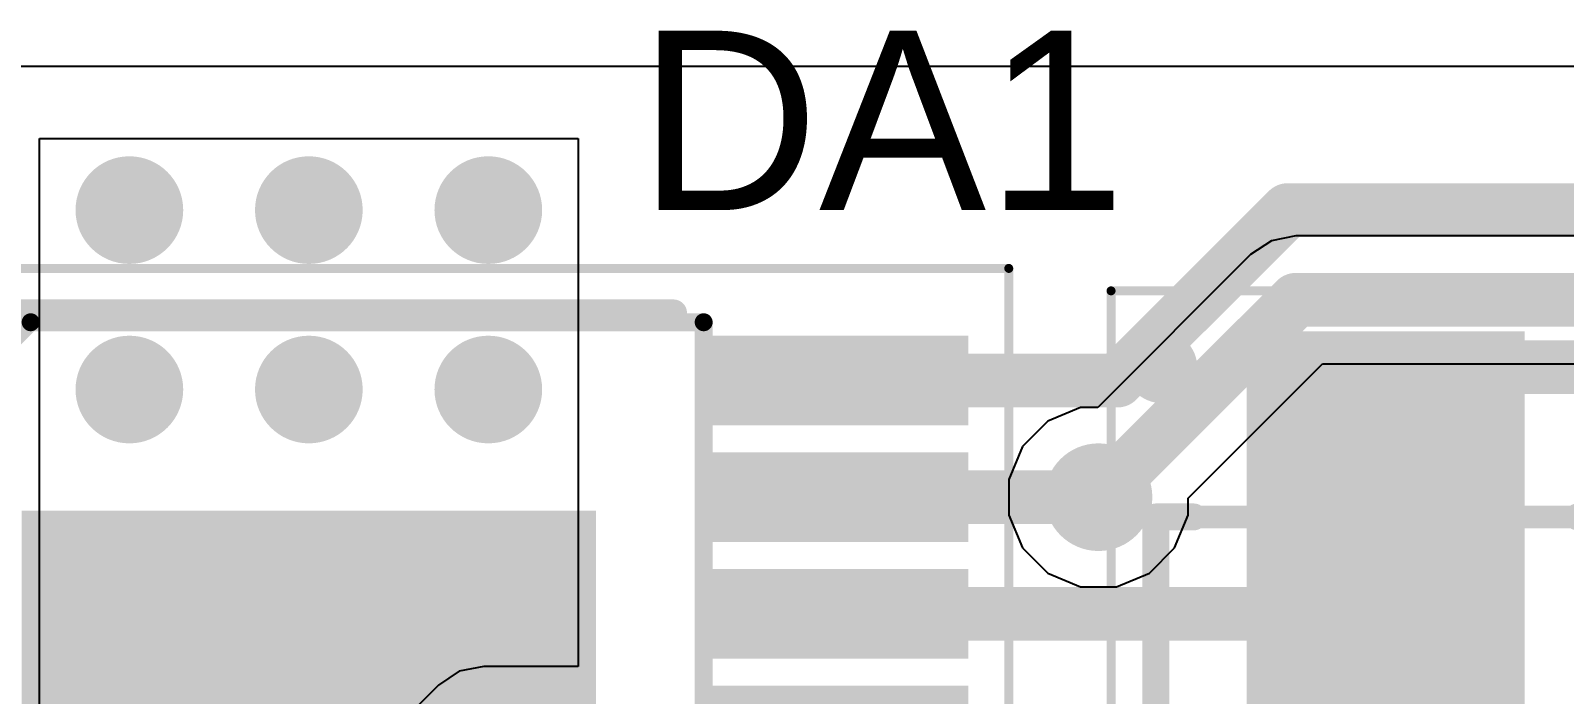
# Model space of a CAD drawing. Header units: inches. Extents: x -1.5 to 75.1, y -0.1 to 70.1.
# Drawn here: x 15.45 to 24, y 12.8 to 16.5 of the extents above; entities that cross this region are included whole.
import ezdxf

# ---------------------------------------------------------------- set-up
doc = ezdxf.new("R2010")
doc.units = ezdxf.units.IN
for name, color, linetype in [('Bottom Layer', 5, 'Continuous'), ('Mechanical 13', 56, 'Continuous'), ('Mechanical 15', 56, 'Continuous'), ('Top Layer', 1, 'Continuous'), ('Top Overlay', 2, 'Continuous'), ('Top Paste', 8, 'Continuous'), ('Top Solder', 216, 'Continuous'), ('Via Holes', 16, 'Continuous')]:
    doc.layers.add(name, color=color, linetype=linetype)
doc.styles.add('Arial', font='', dxfattribs={"height": 0.2})
doc.styles.get('Arial').set_extended_font_data('Arial')

# ---------------------------------------------------------------- blocks, each defined once
blk = doc.blocks.new('SMA_114')
at = {"layer": 'Top Layer'}
for points in [[(-3.175, 0.74999977), (-1.05499916, 0.74999977), (-1.05499916, -0.74999977), (-3.175, -0.74999977)], [(1.05499916, 0.74999977), (3.175, 0.74999977), (3.175, -0.74999977), (1.05499916, -0.74999977)]]:
    blk.add_hatch(color=1, dxfattribs=at).paths.add_polyline_path(points)
at = {"layer": 'Top Paste'}
for points in [[(-3.175, 0.74999977), (-1.05499916, 0.74999977), (-1.05499916, -0.74999977), (-3.175, -0.74999977)], [(1.05499916, 0.74999977), (3.175, 0.74999977), (3.175, -0.74999977), (1.05499916, -0.74999977)]]:
    blk.add_hatch(color=8, dxfattribs=at).paths.add_polyline_path(points)
at = {"layer": 'Top Solder'}
for points in [[(-3.20000122, 0.77500099), (-1.02999794, 0.77500099), (-1.02999794, -0.77500099), (-3.20000122, -0.77500099)], [(1.02999794, 0.77500099), (3.20000122, 0.77500099), (3.20000122, -0.77500099), (1.02999794, -0.77500099)]]:
    blk.add_hatch(color=216, dxfattribs=at).paths.add_polyline_path(points)
at = {"layer": 'Mechanical 13'}
for points in [[(-2.16499948, -1.27999998, 0.127, 0.127, 0), (-2.16499948, 1.27999998, 0.127, 0.127, 0)], [(2.16499948, 1.27999998, 0.127, 0.127, 0), (-2.16499948, 1.27999998, 0.127, 0.127, 0)], [(2.16499948, -1.27999998, 0.127, 0.127, 0), (2.16499948, 1.27999998, 0.127, 0.127, 0)], [(2.16499948, -1.27999998, 0.127, 0.127, 0), (-2.16499948, -1.27999998, 0.127, 0.127, 0)]]:
    blk.add_lwpolyline(points, format="xyseb", dxfattribs=at)
for points in [[(-2.19674948, 1.27999998, 0.0635, 0.0635, 1), (-2.13324948, 1.27999998, 0.0635, 0.0635, 1)], [(-2.19674948, 1.27999998, 0.0635, 0.0635, 1), (-2.13324948, 1.27999998, 0.0635, 0.0635, 1)], [(2.13324948, 1.27999998, 0.0635, 0.0635, 1), (2.19674948, 1.27999998, 0.0635, 0.0635, 1)], [(2.13324948, 1.27999998, 0.0635, 0.0635, 1), (2.19674948, 1.27999998, 0.0635, 0.0635, 1)], [(-2.19674948, -1.27999998, 0.0635, 0.0635, 1), (-2.13324948, -1.27999998, 0.0635, 0.0635, 1)], [(-2.19674948, -1.27999998, 0.0635, 0.0635, 1), (-2.13324948, -1.27999998, 0.0635, 0.0635, 1)], [(2.13324948, -1.27999998, 0.0635, 0.0635, 1), (2.19674948, -1.27999998, 0.0635, 0.0635, 1)], [(2.13324948, -1.27999998, 0.0635, 0.0635, 1), (2.19674948, -1.27999998, 0.0635, 0.0635, 1)]]:
    blk.add_lwpolyline(points, format="xyseb", close=True, dxfattribs=at)
at = {"layer": 'Mechanical 15'}
for points in [[(-3.4249995, -1.52999948, 0.0499999, 0.0499999, 0), (-3.4249995, 1.52999948, 0.0499999, 0.0499999, 0)], [(3.4249995, 1.52999948, 0.0499999, 0.0499999, 0), (-3.4249995, 1.52999948, 0.0499999, 0.0499999, 0)], [(3.4249995, -1.52999948, 0.0499999, 0.0499999, 0), (3.4249995, 1.52999948, 0.0499999, 0.0499999, 0)], [(3.4249995, -1.52999948, 0.0499999, 0.0499999, 0), (-3.4249995, -1.52999948, 0.0499999, 0.0499999, 0)]]:
    blk.add_lwpolyline(points, format="xyseb", dxfattribs=at)
for points in [[(-3.43749884, 1.52999948, 0.02499868, 0.02499868, 1), (-3.41250016, 1.52999948, 0.02499868, 0.02499868, 1)], [(-3.43749884, 1.52999948, 0.02499868, 0.02499868, 1), (-3.41250016, 1.52999948, 0.02499868, 0.02499868, 1)], [(3.41250016, 1.52999948, 0.02499868, 0.02499868, 1), (3.43749884, 1.52999948, 0.02499868, 0.02499868, 1)], [(3.41250016, 1.52999948, 0.02499868, 0.02499868, 1), (3.43749884, 1.52999948, 0.02499868, 0.02499868, 1)], [(-3.43749884, -1.52999948, 0.02499868, 0.02499868, 1), (-3.41250016, -1.52999948, 0.02499868, 0.02499868, 1)], [(-3.43749884, -1.52999948, 0.02499868, 0.02499868, 1), (-3.41250016, -1.52999948, 0.02499868, 0.02499868, 1)], [(3.41250016, -1.52999948, 0.02499868, 0.02499868, 1), (3.43749884, -1.52999948, 0.02499868, 0.02499868, 1)], [(3.41250016, -1.52999948, 0.02499868, 0.02499868, 1), (3.43749884, -1.52999948, 0.02499868, 0.02499868, 1)]]:
    blk.add_lwpolyline(points, format="xyseb", close=True, dxfattribs=at)
at = {"layer": 'Top Overlay'}
for points in [[(-2.16499948, 1.0700004, 0.1499997, 0.1499997, 0), (-2.16499948, 1.27999998, 0.1499997, 0.1499997, 0)], [(2.16499948, 1.27999998, 0.1499997, 0.1499997, 0), (-2.16499948, 1.27999998, 0.1499997, 0.1499997, 0)], [(2.16499948, 1.0700004, 0.1499997, 0.1499997, 0), (2.16499948, 1.27999998, 0.1499997, 0.1499997, 0)], [(-2.16499948, -1.27999998, 0.1499997, 0.1499997, 0), (-2.16499948, -1.0700004, 0.1499997, 0.1499997, 0)], [(2.16499948, -1.27999998, 0.1499997, 0.1499997, 0), (2.16499948, -1.0700004, 0.1499997, 0.1499997, 0)], [(2.16499948, -1.27999998, 0.1499997, 0.1499997, 0), (-2.16499948, -1.27999998, 0.1499997, 0.1499997, 0)]]:
    blk.add_lwpolyline(points, format="xyseb", dxfattribs=at)
for points in [[(-2.20250004, 1.27999998, 0.07499858, 0.07499858, 1), (-2.12749892, 1.27999998, 0.07499858, 0.07499858, 1)], [(-2.20250004, 1.27999998, 0.07499858, 0.07499858, 1), (-2.12749892, 1.27999998, 0.07499858, 0.07499858, 1)], [(2.12749892, 1.27999998, 0.07499858, 0.07499858, 1), (2.20250004, 1.27999998, 0.07499858, 0.07499858, 1)], [(2.12749892, 1.27999998, 0.07499858, 0.07499858, 1), (2.20250004, 1.27999998, 0.07499858, 0.07499858, 1)], [(-2.20250004, 1.0700004, 0.07499858, 0.07499858, 1), (-2.12749892, 1.0700004, 0.07499858, 0.07499858, 1)], [(2.12749892, 1.0700004, 0.07499858, 0.07499858, 1), (2.20250004, 1.0700004, 0.07499858, 0.07499858, 1)], [(-2.20250004, -1.0700004, 0.07499858, 0.07499858, 1), (-2.12749892, -1.0700004, 0.07499858, 0.07499858, 1)], [(2.12749892, -1.0700004, 0.07499858, 0.07499858, 1), (2.20250004, -1.0700004, 0.07499858, 0.07499858, 1)], [(-2.89999928, -1.25000004, 0.1999996, 0.1999996, 1), (-3.09999888, -1.25000004, 0.1999996, 0.1999996, 1)], [(-3.14999878, -1.25000004, 0.0999998, 0.0999998, 1), (-3.04999898, -1.25000004, 0.0999998, 0.0999998, 1)], [(-2.94999918, -1.25000004, 0.0999998, 0.0999998, 1), (-2.84999938, -1.25000004, 0.0999998, 0.0999998, 1)], [(-2.20250004, -1.27999998, 0.07499858, 0.07499858, 1), (-2.12749892, -1.27999998, 0.07499858, 0.07499858, 1)], [(-2.20250004, -1.27999998, 0.07499858, 0.07499858, 1), (-2.12749892, -1.27999998, 0.07499858, 0.07499858, 1)], [(2.12749892, -1.27999998, 0.07499858, 0.07499858, 1), (2.20250004, -1.27999998, 0.07499858, 0.07499858, 1)], [(2.12749892, -1.27999998, 0.07499858, 0.07499858, 1), (2.20250004, -1.27999998, 0.07499858, 0.07499858, 1)]]:
    blk.add_lwpolyline(points, format="xyseb", close=True, dxfattribs=at)
blk = doc.blocks.new('HTSSOP_20_153')
at = {"layer": 'Top Layer'}
for points in [[(-3.65000032, 3.15000005), (-2.20000068, 3.15000005), (-2.20000068, 2.70000095), (-3.65000032, 2.70000095)], [(2.20000068, 3.15000005), (3.65000032, 3.15000005), (3.65000032, 2.70000095), (2.20000068, 2.70000095)], [(-3.65000032, 2.49999881), (-2.20000068, 2.49999881), (-2.20000068, 2.04999971), (-3.65000032, 2.04999971)], [(2.20000068, 2.49999881), (3.65000032, 2.49999881), (3.65000032, 2.04999971), (2.20000068, 2.04999971)], [(-1.57499939, -2.17499946), (-1.57499939, 2.17499946), (1.57499939, 2.17499946), (1.57499939, -2.17499946)], [(-3.65000032, 1.85000011), (-2.20000068, 1.85000011), (-2.20000068, 1.40000101), (-3.65000032, 1.40000101)], [(2.20000068, 1.85000011), (3.65000032, 1.85000011), (3.65000032, 1.40000101), (2.20000068, 1.40000101)], [(-3.65000032, 1.19999887), (-2.20000068, 1.19999887), (-2.20000068, 0.74999977), (-3.65000032, 0.74999977)], [(2.20000068, 1.19999887), (3.65000032, 1.19999887), (3.65000032, 0.74999977), (2.20000068, 0.74999977)], [(-3.65000032, 0.55000017), (-2.20000068, 0.55000017), (-2.20000068, 0.10000107), (-3.65000032, 0.10000107)], [(2.20000068, 0.55000017), (3.65000032, 0.55000017), (3.65000032, 0.10000107), (2.20000068, 0.10000107)], [(-3.65000032, -0.10000107), (-2.20000068, -0.10000107), (-2.20000068, -0.55000017), (-3.65000032, -0.55000017)], [(2.20000068, -0.10000107), (3.65000032, -0.10000107), (3.65000032, -0.55000017), (2.20000068, -0.55000017)], [(-3.65000032, -0.74999977), (-2.20000068, -0.74999977), (-2.20000068, -1.19999887), (-3.65000032, -1.19999887)], [(2.20000068, -0.74999977), (3.65000032, -0.74999977), (3.65000032, -1.19999887), (2.20000068, -1.19999887)], [(-3.65000032, -1.40000101), (-2.20000068, -1.40000101), (-2.20000068, -1.85000011), (-3.65000032, -1.85000011)], [(2.20000068, -1.40000101), (3.65000032, -1.40000101), (3.65000032, -1.85000011), (2.20000068, -1.85000011)], [(-3.65000032, -2.04999971), (-2.20000068, -2.04999971), (-2.20000068, -2.49999881), (-3.65000032, -2.49999881)], [(2.20000068, -2.04999971), (3.65000032, -2.04999971), (3.65000032, -2.49999881), (2.20000068, -2.49999881)], [(-3.65000032, -2.70000095), (-2.20000068, -2.70000095), (-2.20000068, -3.15000005), (-3.65000032, -3.15000005)], [(2.20000068, -2.70000095), (3.65000032, -2.70000095), (3.65000032, -3.15000005), (2.20000068, -3.15000005)]]:
    blk.add_hatch(color=1, dxfattribs=at).paths.add_polyline_path(points)
at = {"layer": 'Top Paste'}
for points in [[(-3.65000032, 3.15000005), (-2.20000068, 3.15000005), (-2.20000068, 2.70000095), (-3.65000032, 2.70000095)], [(2.20000068, 3.15000005), (3.65000032, 3.15000005), (3.65000032, 2.70000095), (2.20000068, 2.70000095)], [(-3.65000032, 2.49999881), (-2.20000068, 2.49999881), (-2.20000068, 2.04999971), (-3.65000032, 2.04999971)], [(2.20000068, 2.49999881), (3.65000032, 2.49999881), (3.65000032, 2.04999971), (2.20000068, 2.04999971)], [(-1.57499939, -2.17499946), (-1.57499939, 2.17499946), (1.57499939, 2.17499946), (1.57499939, -2.17499946)], [(-3.65000032, 1.85000011), (-2.20000068, 1.85000011), (-2.20000068, 1.40000101), (-3.65000032, 1.40000101)], [(2.20000068, 1.85000011), (3.65000032, 1.85000011), (3.65000032, 1.40000101), (2.20000068, 1.40000101)], [(-3.65000032, 1.19999887), (-2.20000068, 1.19999887), (-2.20000068, 0.74999977), (-3.65000032, 0.74999977)], [(2.20000068, 1.19999887), (3.65000032, 1.19999887), (3.65000032, 0.74999977), (2.20000068, 0.74999977)], [(-3.65000032, 0.55000017), (-2.20000068, 0.55000017), (-2.20000068, 0.10000107), (-3.65000032, 0.10000107)], [(2.20000068, 0.55000017), (3.65000032, 0.55000017), (3.65000032, 0.10000107), (2.20000068, 0.10000107)], [(-3.65000032, -0.10000107), (-2.20000068, -0.10000107), (-2.20000068, -0.55000017), (-3.65000032, -0.55000017)], [(2.20000068, -0.10000107), (3.65000032, -0.10000107), (3.65000032, -0.55000017), (2.20000068, -0.55000017)], [(-3.65000032, -0.74999977), (-2.20000068, -0.74999977), (-2.20000068, -1.19999887), (-3.65000032, -1.19999887)], [(2.20000068, -0.74999977), (3.65000032, -0.74999977), (3.65000032, -1.19999887), (2.20000068, -1.19999887)], [(-3.65000032, -1.40000101), (-2.20000068, -1.40000101), (-2.20000068, -1.85000011), (-3.65000032, -1.85000011)], [(2.20000068, -1.40000101), (3.65000032, -1.40000101), (3.65000032, -1.85000011), (2.20000068, -1.85000011)], [(-3.65000032, -2.04999971), (-2.20000068, -2.04999971), (-2.20000068, -2.49999881), (-3.65000032, -2.49999881)], [(2.20000068, -2.04999971), (3.65000032, -2.04999971), (3.65000032, -2.49999881), (2.20000068, -2.49999881)], [(-3.65000032, -2.70000095), (-2.20000068, -2.70000095), (-2.20000068, -3.15000005), (-3.65000032, -3.15000005)], [(2.20000068, -2.70000095), (3.65000032, -2.70000095), (3.65000032, -3.15000005), (2.20000068, -3.15000005)]]:
    blk.add_hatch(color=8, dxfattribs=at).paths.add_polyline_path(points)
at = {"layer": 'Top Solder'}
for points in [[(-3.67500154, 3.17500127), (-2.17499946, 3.17500127), (-2.17499946, 2.67499973), (-3.67500154, 2.67499973)], [(2.17499946, 3.17500127), (3.67500154, 3.17500127), (3.67500154, 2.67499973), (2.17499946, 2.67499973)], [(-3.67500154, 2.52500003), (-2.17499946, 2.52500003), (-2.17499946, 2.02499849), (-3.67500154, 2.02499849)], [(2.17499946, 2.52500003), (3.67500154, 2.52500003), (3.67500154, 2.02499849), (2.17499946, 2.02499849)], [(-1.60000061, -2.20000068), (-1.60000061, 2.20000068), (1.60000061, 2.20000068), (1.60000061, -2.20000068)], [(-3.67500154, 1.87500133), (-2.17499946, 1.87500133), (-2.17499946, 1.37499979), (-3.67500154, 1.37499979)], [(2.17499946, 1.87500133), (3.67500154, 1.87500133), (3.67500154, 1.37499979), (2.17499946, 1.37499979)], [(-3.67500154, 1.22500009), (-2.17499946, 1.22500009), (-2.17499946, 0.7249985499999999), (-3.67500154, 0.7249985499999999)], [(2.17499946, 1.22500009), (3.67500154, 1.22500009), (3.67500154, 0.7249985499999999), (2.17499946, 0.7249985499999999)], [(-3.67500154, 0.57500139), (-2.17499946, 0.57500139), (-2.17499946, 0.07499984999999999), (-3.67500154, 0.07499984999999999)], [(2.17499946, 0.57500139), (3.67500154, 0.57500139), (3.67500154, 0.07499984999999999), (2.17499946, 0.07499984999999999)], [(-3.67500154, -0.07499984999999999), (-2.17499946, -0.07499984999999999), (-2.17499946, -0.57500139), (-3.67500154, -0.57500139)], [(2.17499946, -0.07499984999999999), (3.67500154, -0.07499984999999999), (3.67500154, -0.57500139), (2.17499946, -0.57500139)], [(-3.67500154, -0.7249985499999999), (-2.17499946, -0.7249985499999999), (-2.17499946, -1.22500009), (-3.67500154, -1.22500009)], [(2.17499946, -0.7249985499999999), (3.67500154, -0.7249985499999999), (3.67500154, -1.22500009), (2.17499946, -1.22500009)], [(-3.67500154, -1.37499979), (-2.17499946, -1.37499979), (-2.17499946, -1.87500133), (-3.67500154, -1.87500133)], [(2.17499946, -1.37499979), (3.67500154, -1.37499979), (3.67500154, -1.87500133), (2.17499946, -1.87500133)], [(-3.67500154, -2.02499849), (-2.17499946, -2.02499849), (-2.17499946, -2.52500003), (-3.67500154, -2.52500003)], [(2.17499946, -2.02499849), (3.67500154, -2.02499849), (3.67500154, -2.52500003), (2.17499946, -2.52500003)], [(-3.67500154, -2.67499973), (-2.17499946, -2.67499973), (-2.17499946, -3.17500127), (-3.67500154, -3.17500127)], [(2.17499946, -2.67499973), (3.67500154, -2.67499973), (3.67500154, -3.17500127), (2.17499946, -3.17500127)]]:
    blk.add_hatch(color=216, dxfattribs=at).paths.add_polyline_path(points)
at = {"layer": 'Mechanical 13'}
for points in [[(-2.20000068, 2.59999988, 0.0999998, 0.0999998, 0), (-1.54999944, 3.25000112, 0.0999998, 0.0999998, 0)], [(-2.20000068, -3.25000112, 0.0999998, 0.0999998, 0), (-2.20000068, 3.25000112, 0.0999998, 0.0999998, 0)], [(-2.20000068, 3.25000112, 0.0999998, 0.0999998, 0), (2.20000068, 3.25000112, 0.0999998, 0.0999998, 0)], [(2.20000068, -3.25000112, 0.0999998, 0.0999998, 0), (2.20000068, 3.25000112, 0.0999998, 0.0999998, 0)], [(-2.20000068, -3.25000112, 0.0999998, 0.0999998, 0), (2.20000068, -3.25000112, 0.0999998, 0.0999998, 0)]]:
    blk.add_lwpolyline(points, format="xyseb", dxfattribs=at)
for points in [[(-2.22499936, 3.25000112, 0.0499999, 0.0499999, 1), (-2.175002, 3.25000112, 0.0499999, 0.0499999, 1)], [(-2.22499936, 3.25000112, 0.0499999, 0.0499999, 1), (-2.175002, 3.25000112, 0.0499999, 0.0499999, 1)], [(-1.57499812, 3.25000112, 0.0499999, 0.0499999, 1), (-1.52500076, 3.25000112, 0.0499999, 0.0499999, 1)], [(2.175002, 3.25000112, 0.0499999, 0.0499999, 1), (2.22499936, 3.25000112, 0.0499999, 0.0499999, 1)], [(2.175002, 3.25000112, 0.0499999, 0.0499999, 1), (2.22499936, 3.25000112, 0.0499999, 0.0499999, 1)], [(-2.22499936, 2.59999988, 0.0499999, 0.0499999, 1), (-2.175002, 2.59999988, 0.0499999, 0.0499999, 1)], [(-2.22499936, -3.25000112, 0.0499999, 0.0499999, 1), (-2.175002, -3.25000112, 0.0499999, 0.0499999, 1)], [(-2.22499936, -3.25000112, 0.0499999, 0.0499999, 1), (-2.175002, -3.25000112, 0.0499999, 0.0499999, 1)], [(2.175002, -3.25000112, 0.0499999, 0.0499999, 1), (2.22499936, -3.25000112, 0.0499999, 0.0499999, 1)], [(2.175002, -3.25000112, 0.0499999, 0.0499999, 1), (2.22499936, -3.25000112, 0.0499999, 0.0499999, 1)]]:
    blk.add_lwpolyline(points, format="xyseb", close=True, dxfattribs=at)
at = {"layer": 'Mechanical 15'}
for points in [[(-3.89999982, 3.55000052, 0.0499999, 0.0499999, 0), (3.89999982, 3.55000052, 0.0499999, 0.0499999, 0)], [(-3.89999982, -3.55000052, 0.0499999, 0.0499999, 0), (-3.89999982, 3.55000052, 0.0499999, 0.0499999, 0)], [(3.89999982, -3.55000052, 0.0499999, 0.0499999, 0), (3.89999982, 3.55000052, 0.0499999, 0.0499999, 0)], [(-3.89999982, -3.55000052, 0.0499999, 0.0499999, 0), (3.89999982, -3.55000052, 0.0499999, 0.0499999, 0)]]:
    blk.add_lwpolyline(points, format="xyseb", dxfattribs=at)
for points in [[(-3.912499159999999, 3.55000052, 0.02499868, 0.02499868, 1), (-3.88750048, 3.55000052, 0.02499868, 0.02499868, 1)], [(-3.912499159999999, 3.55000052, 0.02499868, 0.02499868, 1), (-3.88750048, 3.55000052, 0.02499868, 0.02499868, 1)], [(3.88750048, 3.55000052, 0.02499868, 0.02499868, 1), (3.912499159999999, 3.55000052, 0.02499868, 0.02499868, 1)], [(3.88750048, 3.55000052, 0.02499868, 0.02499868, 1), (3.912499159999999, 3.55000052, 0.02499868, 0.02499868, 1)], [(-3.912499159999999, -3.55000052, 0.02499868, 0.02499868, 1), (-3.88750048, -3.55000052, 0.02499868, 0.02499868, 1)], [(-3.912499159999999, -3.55000052, 0.02499868, 0.02499868, 1), (-3.88750048, -3.55000052, 0.02499868, 0.02499868, 1)], [(3.88750048, -3.55000052, 0.02499868, 0.02499868, 1), (3.912499159999999, -3.55000052, 0.02499868, 0.02499868, 1)], [(3.88750048, -3.55000052, 0.02499868, 0.02499868, 1), (3.912499159999999, -3.55000052, 0.02499868, 0.02499868, 1)]]:
    blk.add_lwpolyline(points, format="xyseb", close=True, dxfattribs=at)
at = {"layer": 'Top Overlay'}
for points in [[(-3.5060001, 3.556, 0.1999996, 0.1999996, 1), (-3.6059999, 3.556, 0.1999996, 0.1999996, 1)], [(-3.6559998, 3.556, 0.0999998, 0.0999998, 1), (-3.556, 3.556, 0.0999998, 0.0999998, 1)], [(-3.556, 3.556, 0.0999998, 0.0999998, 1), (-3.4560002, 3.556, 0.0999998, 0.0999998, 1)], [(-2.06950056, 3.302, 0.07499858, 0.07499858, 1), (-1.99449944, 3.302, 0.07499858, 0.07499858, 1)], [(1.99449944, 3.302, 0.07499858, 0.07499858, 1), (2.06950056, 3.302, 0.07499858, 0.07499858, 1)], [(-2.06950056, -3.302, 0.07499858, 0.07499858, 1), (-1.99449944, -3.302, 0.07499858, 0.07499858, 1)], [(1.99449944, -3.302, 0.07499858, 0.07499858, 1), (2.06950056, -3.302, 0.07499858, 0.07499858, 1)]]:
    blk.add_lwpolyline(points, format="xyseb", close=True, dxfattribs=at)
for points in [[(-2.032, 3.302, 0.1499997, 0.1499997, 0), (2.032, 3.302, 0.1499997, 0.1499997, 0)], [(-2.032, -3.302, 0.1499997, 0.1499997, 0), (2.032, -3.302, 0.1499997, 0.1499997, 0)]]:
    blk.add_lwpolyline(points, format="xyseb", dxfattribs=at)

msp = doc.modelspace()

# ---------------------------------------------------------------- hatches: boundary and pattern name
at = {"layer": 'Bottom Layer'}
h = msp.add_hatch(color=5, dxfattribs=at)
edge = h.paths.add_edge_path()
edge.add_arc((16.00000102, 15.49999948), 0.2999994, 0, 360)
h = msp.add_hatch(color=5, dxfattribs=at)
edge = h.paths.add_edge_path()
edge.add_arc((16.99999902, 15.49999948), 0.2999994, 0, 360)
h = msp.add_hatch(color=5, dxfattribs=at)
edge = h.paths.add_edge_path()
edge.add_arc((17.99999956, 15.49999948), 0.2999994, 0, 360)
h = msp.add_hatch(color=5, dxfattribs=at)
edge = h.paths.add_edge_path()
edge.add_arc((16.00000102, 14.49999894), 0.2999994, 0, 360)
h = msp.add_hatch(color=5, dxfattribs=at)
edge = h.paths.add_edge_path()
edge.add_arc((16.99999902, 14.49999894), 0.2999994, 0, 360)
h = msp.add_hatch(color=5, dxfattribs=at)
edge = h.paths.add_edge_path()
edge.add_arc((17.99999956, 14.49999894), 0.2999994, 0, 360)
h = msp.add_hatch(color=5, dxfattribs=at)
edge = h.paths.add_edge_path()
edge.add_arc((21.40000038, 13.90000014), 0.2999994, 0, 360)
at = {"layer": 'Top Layer'}
h = msp.add_hatch(color=1, dxfattribs=at)
edge = h.paths.add_edge_path()
edge.add_arc((16.00000102, 15.49999948), 0.2999994, 0, 360)
h = msp.add_hatch(color=1, dxfattribs=at)
edge = h.paths.add_edge_path()
edge.add_arc((16.99999902, 15.49999948), 0.2999994, 0, 360)
h = msp.add_hatch(color=1, dxfattribs=at)
edge = h.paths.add_edge_path()
edge.add_arc((17.99999956, 15.49999948), 0.2999994, 0, 360)
h = msp.add_hatch(color=1, dxfattribs=at)
edge = h.paths.add_edge_path()
edge.add_arc((16.00000102, 14.49999894), 0.2999994, 0, 360)
h = msp.add_hatch(color=1, dxfattribs=at)
edge = h.paths.add_edge_path()
edge.add_arc((16.99999902, 14.49999894), 0.2999994, 0, 360)
h = msp.add_hatch(color=1, dxfattribs=at)
edge = h.paths.add_edge_path()
edge.add_arc((17.99999956, 14.49999894), 0.2999994, 0, 360)
h = msp.add_hatch(color=1, dxfattribs=at)
edge = h.paths.add_edge_path()
edge.add_arc((21.40000038, 13.90000014), 0.2999994, 0, 360)
at = {"layer": 'Via Holes'}
h = msp.add_hatch(color=7, dxfattribs=at)
edge = h.paths.add_edge_path()
edge.add_arc((16.00000102, 15.49999948), 0.1499997, 0, 360)
h = msp.add_hatch(color=7, dxfattribs=at)
edge = h.paths.add_edge_path()
edge.add_arc((16.99999902, 15.49999948), 0.1499997, 0, 360)
h = msp.add_hatch(color=7, dxfattribs=at)
edge = h.paths.add_edge_path()
edge.add_arc((17.99999956, 15.49999948), 0.1499997, 0, 360)
h = msp.add_hatch(color=7, dxfattribs=at)
edge = h.paths.add_edge_path()
edge.add_arc((16.00000102, 14.49999894), 0.1499997, 0, 360)
h = msp.add_hatch(color=7, dxfattribs=at)
edge = h.paths.add_edge_path()
edge.add_arc((16.99999902, 14.49999894), 0.1499997, 0, 360)
h = msp.add_hatch(color=7, dxfattribs=at)
edge = h.paths.add_edge_path()
edge.add_arc((17.99999956, 14.49999894), 0.1499997, 0, 360)
h = msp.add_hatch(color=7, dxfattribs=at)
edge = h.paths.add_edge_path()
edge.add_arc((21.40000038, 13.90000014), 0.1499997, 0, 360)

# ---------------------------------------------------------------- linework, layer by layer
at = {"layer": 'Bottom Layer'}
for p, q in [((22.36343762, 15.32969248), (22.24766442, 15.25233678)), ((22.50000072, 15.35685778), (22.36343762, 15.32969248)), ((33.34975042, 15.35685778), (22.50000072, 15.35685778)), ((22.24766442, 15.25233678), (21.39532678, 14.39999914)), ((21.89999938, 13.89532654), (22.64781602, 14.64314318)), ((22.64781602, 14.64314318), (33.34975042, 14.64314318)), ((21.30054414, 14.39999914), (21.1167726, 14.32388042)), ((21.39532678, 14.39999914), (21.30054414, 14.39999914)), ((21.1167726, 14.32388042), (20.9761201, 14.18322792)), ((20.9761201, 14.18322792), (20.90000138, 13.99945638)), ((20.90000138, 13.99945638), (20.90000138, 13.8005439)), ((21.89999938, 13.8005439), (21.89999938, 13.89532654)), ((20.90000138, 13.8005439), (20.9761201, 13.61677236)), ((21.82388066, 13.61677236), (21.89999938, 13.8005439)), ((20.9761201, 13.61677236), (21.1167726, 13.47611986)), ((21.68322816, 13.47611986), (21.82388066, 13.61677236)), ((21.1167726, 13.47611986), (21.30054414, 13.40000114)), ((21.49945662, 13.40000114), (21.68322816, 13.47611986)), ((21.30054414, 13.40000114), (21.49945662, 13.40000114))]:
    msp.add_line(p, q, dxfattribs=at)
for points in [[(21.40000038, 13.90000014, 0.2999994, 0.2999994, 0), (22.50000072, 15.00000048, 0.2999994, 0.2999994, 0)], [(22.50000072, 15.00000048, 0.2999994, 0.2999994, 0), (33.70000118, 15.00000048, 0.2999994, 0.2999994, 0)]]:
    msp.add_lwpolyline(points, format="xyseb", dxfattribs=at)
for points in [[(22.42500214, 15.00000048, 0.1499997, 0.1499997, 1), (22.5749993, 15.00000048, 0.1499997, 0.1499997, 1)], [(22.42500214, 15.00000048, 0.1499997, 0.1499997, 1), (22.5749993, 15.00000048, 0.1499997, 0.1499997, 1)], [(21.3250018, 13.90000014, 0.1499997, 0.1499997, 1), (21.47499896, 13.90000014, 0.1499997, 0.1499997, 1)]]:
    msp.add_lwpolyline(points, format="xyseb", close=True, dxfattribs=at)
at = {"layer": 'Top Layer'}
for p, q in [((33.70000118, 16.30000042), (12.9999994, 16.30000042)), ((15.49999948, 11.65685502), (15.49999948, 15.90000122)), ((15.49999948, 15.90000122), (18.5000011, 15.90000122)), ((18.5000011, 15.90000122), (18.5000011, 12.95685496)), ((17.83843524, 12.92968966), (17.72266204, 12.85233396)), ((17.97499834, 12.95685496), (17.83843524, 12.92968966)), ((18.5000011, 12.95685496), (17.97499834, 12.95685496)), ((17.72266204, 12.85233396), (16.74766272, 11.87733464))]:
    msp.add_line(p, q, dxfattribs=at)
for points in [[(21.50502684, 14.54999884, 0.2999994, 0.2999994, 0), (22.45502748, 15.49999948, 0.2999994, 0.2999994, 0)], [(22.45502748, 15.49999948, 0.2999994, 0.2999994, 0), (26.14852276, 15.49999948, 0.2999994, 0.2999994, 0)], [(19.92499952, 14.54999884, 0.2999994, 0.2999994, 0), (21.50502684, 14.54999884, 0.2999994, 0.2999994, 0)], [(22.99999972, 14.02499862, 0.2999994, 0.2999994, 0), (23.60000106, 14.62499996, 0.2999994, 0.2999994, 0)], [(23.60000106, 14.62499996, 0.2999994, 0.2999994, 0), (25.19999786, 14.62499996, 0.2999994, 0.2999994, 0)], [(22.99999972, 13.73999792, 0.2999994, 0.2999994, 0), (22.99999972, 14.02499862, 0.2999994, 0.2999994, 0)], [(19.92500206, 13.90000014, 0.2999994, 0.2999994, 0), (21.40000038, 13.90000014, 0.2999994, 0.2999994, 0)], [(19.92499952, 13.8999976, 0.1999996, 0.1999996, 0), (19.92500206, 13.90000014, 0.1999996, 0.1999996, 0)], [(22.5100007, 13.2499989, 0.2999994, 0.2999994, 0), (22.99999972, 13.73999792, 0.2999994, 0.2999994, 0)], [(19.92499952, 13.2499989, 0.2999994, 0.2999994, 0), (22.5100007, 13.2499989, 0.2999994, 0.2999994, 0)]]:
    msp.add_lwpolyline(points, format="xyseb", dxfattribs=at)
for points in [[(22.3800289, 15.49999948, 0.1499997, 0.1499997, 1), (22.53002606, 15.49999948, 0.1499997, 0.1499997, 1)], [(22.3800289, 15.49999948, 0.1499997, 0.1499997, 1), (22.53002606, 15.49999948, 0.1499997, 0.1499997, 1)], [(19.85000094, 14.54999884, 0.1499997, 0.1499997, 1), (19.9999981, 14.54999884, 0.1499997, 0.1499997, 1)], [(21.43002826, 14.54999884, 0.1499997, 0.1499997, 1), (21.58002542, 14.54999884, 0.1499997, 0.1499997, 1)], [(21.43002826, 14.54999884, 0.1499997, 0.1499997, 1), (21.58002542, 14.54999884, 0.1499997, 0.1499997, 1)], [(23.52500248, 14.62499996, 0.1499997, 0.1499997, 1), (23.67499964, 14.62499996, 0.1499997, 0.1499997, 1)], [(23.52500248, 14.62499996, 0.1499997, 0.1499997, 1), (23.67499964, 14.62499996, 0.1499997, 0.1499997, 1)], [(22.92500114, 14.02499862, 0.1499997, 0.1499997, 1), (23.0749983, 14.02499862, 0.1499997, 0.1499997, 1)], [(22.92500114, 14.02499862, 0.1499997, 0.1499997, 1), (23.0749983, 14.02499862, 0.1499997, 0.1499997, 1)], [(19.85000348, 13.90000014, 0.1499997, 0.1499997, 1), (20.00000064, 13.90000014, 0.1499997, 0.1499997, 1)], [(21.3250018, 13.90000014, 0.1499997, 0.1499997, 1), (21.47499896, 13.90000014, 0.1499997, 0.1499997, 1)], [(19.87499962, 13.8999976, 0.0999998, 0.0999998, 1), (19.97499942, 13.8999976, 0.0999998, 0.0999998, 1)], [(19.87500216, 13.90000014, 0.0999998, 0.0999998, 1), (19.97500196, 13.90000014, 0.0999998, 0.0999998, 1)], [(22.92500114, 13.73999792, 0.1499997, 0.1499997, 1), (23.0749983, 13.73999792, 0.1499997, 0.1499997, 1)], [(22.92500114, 13.73999792, 0.1499997, 0.1499997, 1), (23.0749983, 13.73999792, 0.1499997, 0.1499997, 1)], [(19.85000094, 13.2499989, 0.1499997, 0.1499997, 1), (19.9999981, 13.2499989, 0.1499997, 0.1499997, 1)], [(22.43500212, 13.2499989, 0.1499997, 0.1499997, 1), (22.58499928, 13.2499989, 0.1499997, 0.1499997, 1)], [(22.43500212, 13.2499989, 0.1499997, 0.1499997, 1), (22.58499928, 13.2499989, 0.1499997, 0.1499997, 1)]]:
    msp.add_lwpolyline(points, format="xyseb", close=True, dxfattribs=at)

# ---------------------------------------------------------------- block references
msp.add_blockref('HTSSOP_20_153', (16.99999902, 11.62499834))
at = {"rotation": 270}
msp.add_blockref('SMA_114', (22.99999972, 11.62499834), dxfattribs=at)

# ---------------------------------------------------------------- texts
at = {"layer": 'Top Overlay', "style": 'Arial'}
msp.add_text('DA1', height=1.00000054, dxfattribs=at).set_placement((18.83371138, 15.50016204))

doc.saveas('drawing.dxf')
